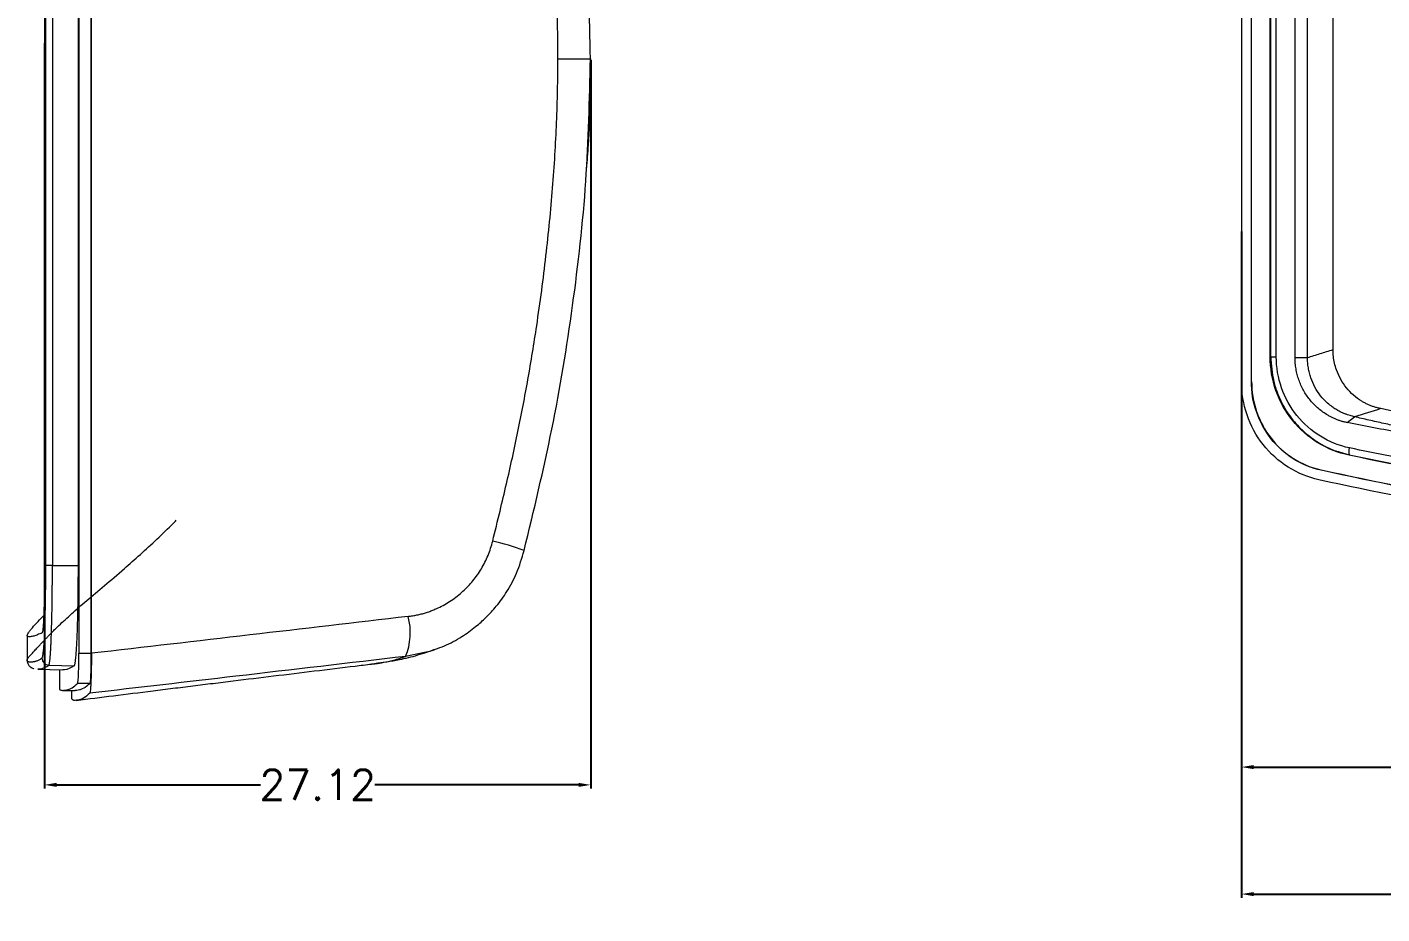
# Model space of a CAD drawing. Header units: inches. Extents: x 1474 to 3696, y 573 to 1061.
# Drawn here: x 2634.7 to 2702, y 835.4 to 879.4 of the extents above; entities that cross this region are included whole.
import ezdxf

# ---------------------------------------------------------------- set-up
doc = ezdxf.new("R2010")
doc.units = ezdxf.units.IN
doc.styles.get("Standard").update_dxf_attribs({"font": 'txt', "bigfont": 'gbcbig.shx'})
doc.dimstyles.new('2', dxfattribs={"dimtxt": 1.5, "dimasz": 0.6, "dimexe": 0.18, "dimexo": 0.0625, "dimgap": 0.09, "dimtad": 0, "dimtih": 1, "dimtoh": 1, "dimzin": 0, "dimdsep": 46, "dimtxsty": 'Standard', "dimcen": 0, "dimadec": 0, "dimazin": 2, "dimtfac": 1, "dimtofl": 0, "dimtmove": 0, "dimatfit": 3, "dimfxl": 0, "dimtolj": 1, "dimtzin": 0, "dimarcsym": 0})

# ---------------------------------------------------------------- blocks, each defined once
blk = doc.blocks.new('*D209')
at = {"color": 0, "lineweight": -2, "transparency": 16777216}
for p, q in [((2635.589, 878.622), (2635.589, 841.632)), ((2662.709, 877.792), (2662.709, 841.632)), ((2636.189, 841.812), (2646.309, 841.812)), ((2662.109, 841.812), (2651.989, 841.812))]:
    blk.add_line(p, q, dxfattribs=at)
at = {"color": 0, "transparency": 16777216}
for points in [[(2636.189, 841.912), (2636.189, 841.712), (2635.589, 841.812)], [(2662.109, 841.912), (2662.109, 841.712), (2662.709, 841.812)]]:
    blk.add_solid(points, dxfattribs=at)
at = {"layer": 'Defpoints', "color": 0, "transparency": 16777216}
for p in [(2635.589, 878.684), (2662.709, 877.854), (2662.709, 841.812)]:
    blk.add_point(p, dxfattribs=at)
at = {"color": 0, "transparency": 16777216, "insert": (2649.149, 841.812), "char_height": 1.5, "attachment_point": 5}
blk.add_mtext('\\A1;27.12', dxfattribs=at)
blk = doc.blocks.new('*D214')
at = {"color": 0, "lineweight": -2, "transparency": 16777216}
for p, q in [((2695.025, 869.284), (2695.025, 842.516)), ((2774.275, 857.442), (2774.275, 842.516)), ((2695.625, 842.696), (2731.56, 842.696)), ((2773.675, 842.696), (2737.74, 842.696))]:
    blk.add_line(p, q, dxfattribs=at)
at = {"color": 0, "transparency": 16777216}
for points in [[(2695.625, 842.796), (2695.625, 842.596), (2695.025, 842.696)], [(2773.675, 842.796), (2773.675, 842.596), (2774.275, 842.696)]]:
    blk.add_solid(points, dxfattribs=at)
at = {"layer": 'Defpoints', "color": 0, "transparency": 16777216}
for p in [(2695.025, 869.346), (2774.275, 857.504), (2774.275, 842.696)]:
    blk.add_point(p, dxfattribs=at)
at = {"color": 0, "transparency": 16777216, "insert": (2734.65, 842.696), "char_height": 1.5, "attachment_point": 5}
blk.add_mtext('\\A1;79.25', dxfattribs=at)
blk = doc.blocks.new('*D215')
at = {"color": 0, "lineweight": -2, "transparency": 16777216}
for p, q in [((2695.025, 863.451), (2695.025, 836.212)), ((2825.225, 854.892), (2825.225, 836.212)), ((2695.625, 836.392), (2756.785, 836.392)), ((2824.625, 836.392), (2763.465, 836.392))]:
    blk.add_line(p, q, dxfattribs=at)
at = {"color": 0, "transparency": 16777216}
for points in [[(2695.625, 836.492), (2695.625, 836.292), (2695.025, 836.392)], [(2824.625, 836.492), (2824.625, 836.292), (2825.225, 836.392)]]:
    blk.add_solid(points, dxfattribs=at)
at = {"layer": 'Defpoints', "color": 0, "transparency": 16777216}
for p in [(2695.025, 863.514), (2825.225, 854.954), (2695.025, 836.392)]:
    blk.add_point(p, dxfattribs=at)
at = {"color": 0, "transparency": 16777216, "insert": (2760.125, 836.392), "char_height": 1.5, "attachment_point": 5}
blk.add_mtext('\\A1;130.20', dxfattribs=at)

msp = doc.modelspace()

# ---------------------------------------------------------------- linework, layer by layer
at = {"color": 7, "linetype": 'Continuous', "lineweight": 15}
for p, q in [((2637.294, 907.367), (2637.294, 848.342)), ((2637.895, 907.367), (2637.895, 848.342)), ((2637.916, 848.342), (2637.916, 907.367)), ((2635.589, 903.089), (2635.589, 852.62)), ((2635.636, 903.013), (2635.636, 852.696)), ((2635.979, 903.013), (2635.979, 852.696)), ((2637.252, 903.013), (2637.252, 852.696)), ((2695.025, 893.866), (2695.025, 861.843)), ((2695.514, 861.843), (2695.514, 893.866)), ((2695.525, 861.843), (2695.525, 893.866)), ((2696.449, 863.068), (2696.449, 892.641)), ((2696.473, 863.068), (2696.473, 892.641)), ((2696.75, 863.068), (2696.75, 892.641)), ((2697.684, 863.021), (2697.684, 892.688)), ((2698.301, 863.021), (2698.301, 892.688)), ((2699.57, 863.423), (2699.57, 892.286)), ((2696.449, 863.068), (2696.473, 863.068)), ((2696.473, 863.068), (2696.75, 863.068)), ((2697.684, 863.021), (2698.301, 863.021)), ((2695.514, 861.843), (2695.525, 861.843)), ((2700.268, 859.792), (2700.632, 860.085)), ((2700.377, 858.197), (2700.373, 858.175)), ((2698.98, 857.443), (2698.978, 857.433)), ((2635.979, 852.696), (2635.636, 852.696)), ((2635.979, 852.696), (2637.252, 852.696)), ((2634.725, 849.231), (2634.725, 847.991)), ((2637.294, 848.342), (2637.895, 848.342)), ((2654.719, 848.449), (2654.948, 848.523)), ((2635.258, 847.572), (2635.263, 847.572)), ((2636.325, 847.534), (2636.325, 846.598)), ((2636.481, 846.505), (2637.103, 846.495)), ((2636.925, 846.498), (2636.925, 846.1)), ((2637.236, 846.863), (2637.837, 846.853))]:
    msp.add_line(p, q, dxfattribs=at)
at = {"color": 8, "linetype": 'Continuous', "lineweight": 15}
for p, q in [((2699.878, 858.341), (2700.377, 858.197)), ((2654.538, 848.397), (2653.518, 848.189))]:
    msp.add_line(p, q, dxfattribs=at)
at = {"color": 7, "linetype": 'Continuous', "lineweight": 15, "flags": 128}
for points in [[(2659.397, 853.427), (2659.409, 853.442), (2659.405, 853.445)], [(2635.805, 847.751), (2636.434, 847.74), (2637.063, 847.729)], [(2635.258, 847.552), (2635.846, 847.542), (2636.502, 847.531)]]:
    msp.add_lwpolyline(points, dxfattribs=at)
at = {"color": 7, "linetype": 'Continuous', "lineweight": 15}
for centre, radius, start, end in [((2700.864, 858.36), 0.513, 159.50905, 198.50265), ((2650.63, 849.371), 3.121, 337.7462, 14.89522), ((2635.812, 848.101), 0.35, 180.06503, 268.91893)]:
    msp.add_arc(centre, radius, start, end, dxfattribs=at)
at = {"color": 8, "linetype": 'Continuous', "lineweight": 15}
msp.add_arc((2655.176, 842.183), 12.03, 69.41784, 77.194, dxfattribs=at)
at = {"color": 7, "linetype": 'Continuous', "lineweight": 15}
for points, knots in [([(2662.699, 877.854), (2662.65, 879.919), (2662.552, 884.043), (2661.847, 890.189), (2660.848, 896.277), (2659.884, 900.27), (2659.404, 902.262)], [0, 0, 0, 0, 0.250737, 0.500798, 0.750866, 1, 1, 1, 1]), ([(2661.081, 877.854), (2661.08, 878.131), (2661.078, 878.688), (2661.063, 879.526), (2661.04, 880.372), (2661.007, 881.226), (2660.965, 882.087), (2660.913, 882.955), (2660.852, 883.831), (2660.782, 884.715), (2660.703, 885.606), (2660.613, 886.505), (2660.515, 887.411), (2660.407, 888.325), (2660.29, 889.246), (2660.164, 890.175), (2659.945, 891.685), (2659.609, 893.748), (2659.107, 896.366), (2658.624, 898.541), (2658.196, 900.353), (2657.964, 901.298), (2657.842, 901.795)], [0, 0, 0, 0, 0.034289, 0.068895, 0.10382, 0.139069, 0.174647, 0.210557, 0.246804, 0.283391, 0.320321, 0.357599, 0.395228, 0.433211, 0.471551, 0.510252, 0.549317, 0.660506, 0.769181, 0.879454, 0.936585, 1, 1, 1, 1]), ([(2657.842, 853.914), (2657.964, 854.411), (2658.196, 855.355), (2658.624, 857.168), (2659.107, 859.343), (2659.609, 861.96), (2659.989, 864.294), (2660.277, 866.339), (2660.492, 868.062), (2660.673, 869.759), (2660.822, 871.429), (2660.937, 873.073), (2661.019, 874.69), (2661.071, 876.281), (2661.078, 877.333), (2661.081, 877.854)], [0, 0, 0, 0, 0.063402, 0.120547, 0.23082, 0.339475, 0.450685, 0.523629, 0.595304, 0.665733, 0.734937, 0.80294, 0.869767, 0.935445, 1, 1, 1, 1]), ([(2659.404, 853.446), (2659.887, 855.451), (2660.856, 859.467), (2661.858, 865.593), (2662.557, 871.727), (2662.648, 875.826), (2662.693, 877.853)], [0, 0, 0, 0, 0.250647, 0.502223, 0.753804, 1, 1, 1, 1]), ([(2661.081, 877.854), (2661.302, 877.854), (2661.532, 877.854), (2661.961, 877.854), (2662.158, 877.854), (2662.469, 877.854), (2662.582, 877.854), (2662.708, 877.854), (2662.722, 877.854), (2662.698, 877.854)], [0, 0, 0, 0, 0.25, 0.25, 0.5, 0.5, 0.75, 0.75, 1, 1, 1, 1]), ([(2662.698, 877.854), (2662.688, 876.426), (2662.675, 874.61), (2662.523, 872.803), (2662.491, 872.417)], [0, 0, 0, 0, 0.786918, 1, 1, 1, 1]), ([(2698.301, 863.021), (2698.511, 863.087), (2698.934, 863.22), (2699.356, 863.355), (2699.57, 863.423)], [0, 0, 0, 0, 0.4957505, 1, 1, 1, 1]), ([(2701.936, 860.488), (2701.881, 860.5), (2701.77, 860.524), (2701.608, 860.572), (2701.45, 860.629), (2701.294, 860.695), (2701.143, 860.77), (2700.898, 860.911), (2700.577, 861.146), (2700.224, 861.516), (2699.937, 861.941), (2699.75, 862.359), (2699.64, 862.743), (2699.581, 863.081), (2699.573, 863.309), (2699.57, 863.423)], [0, 0, 0, 0, 0.04198, 0.083666, 0.125197, 0.166712, 0.208349, 0.250246, 0.37531, 0.500214, 0.625297, 0.750161, 0.833608, 0.916525, 1, 1, 1, 1]), ([(2700.373, 858.175), (2699.82, 858.292), (2699.301, 858.499), (2698.335, 859.094), (2697.914, 859.465), (2697.199, 860.355), (2696.925, 860.85), (2696.545, 861.933), (2696.449, 862.492), (2696.449, 863.068)], [0, 0, 0, 0, 0.25, 0.25, 0.5, 0.5, 0.75, 0.75, 1, 1, 1, 1]), ([(2696.473, 863.068), (2696.5, 862.654), (2696.534, 862.136), (2696.707, 861.539), (2696.812, 861.241), (2696.937, 860.948), (2697.184, 860.455), (2697.603, 859.843), (2698.296, 859.156), (2699.003, 858.696), (2699.557, 858.429), (2699.818, 858.358), (2699.878, 858.341)], [0, 0, 0, 0, 0.197101, 0.247301, 0.297825, 0.348658, 0.399813, 0.563093, 0.70327, 0.868343, 0.970038, 1, 1, 1, 1]), ([(2700.383, 858.539), (2699.876, 858.646), (2699.386, 858.842), (2698.5, 859.388), (2698.103, 859.738), (2697.447, 860.554), (2697.189, 861.02), (2696.84, 862.013), (2696.75, 862.54), (2696.75, 863.068)], [0, 0, 0, 0, 0.25, 0.25, 0.5, 0.5, 0.75, 0.75, 1, 1, 1, 1]), ([(2700.268, 859.792), (2700.217, 859.803), (2700.116, 859.825), (2699.966, 859.868), (2699.817, 859.918), (2699.671, 859.977), (2699.526, 860.044), (2699.382, 860.119), (2699.129, 860.268), (2698.785, 860.522), (2698.4, 860.928), (2698.087, 861.394), (2697.896, 861.824), (2697.786, 862.184), (2697.727, 862.46), (2697.69, 862.74), (2697.686, 862.927), (2697.684, 863.021)], [0, 0, 0, 0, 0.035101, 0.070274, 0.105614, 0.141215, 0.177169, 0.213565, 0.25049, 0.37556, 0.500133, 0.624495, 0.749842, 0.812899, 0.875295, 0.937503, 1, 1, 1, 1]), ([(2700.632, 860.085), (2700.598, 860.093), (2700.526, 860.11), (2700.412, 860.142), (2700.287, 860.182), (2700.171, 860.225), (2700.048, 860.276), (2699.895, 860.347), (2699.713, 860.448), (2699.503, 860.589), (2699.242, 860.801), (2698.943, 861.12), (2698.66, 861.545), (2698.488, 861.935), (2698.391, 862.261), (2698.34, 862.511), (2698.308, 862.765), (2698.303, 862.935), (2698.301, 863.021)], [0, 0, 0, 0, 0.02682, 0.05653, 0.089221, 0.12497, 0.147996, 0.187714, 0.250178, 0.302081, 0.375164, 0.500137, 0.625026, 0.749939, 0.812456, 0.874968, 0.937239, 1, 1, 1, 1]), ([(2698.872, 856.955), (2698.325, 857.075), (2697.814, 857.286), (2696.864, 857.886), (2696.451, 858.26), (2695.753, 859.149), (2695.486, 859.642), (2695.117, 860.718), (2695.025, 861.272), (2695.025, 861.843)], [0, 0, 0, 0, 0.25, 0.25, 0.5, 0.5, 0.75, 0.75, 1, 1, 1, 1]), ([(2698.978, 857.433), (2698.485, 857.541), (2698.024, 857.732), (2697.168, 858.273), (2696.796, 858.611), (2696.169, 859.414), (2695.928, 859.859), (2695.597, 860.829), (2695.514, 861.328), (2695.514, 861.843)], [0, 0, 0, 0, 0.25, 0.25, 0.5, 0.5, 0.75, 0.75, 1, 1, 1, 1]), ([(2695.525, 861.843), (2695.525, 861.329), (2695.608, 860.831), (2695.938, 859.862), (2696.178, 859.419), (2696.804, 858.618), (2697.175, 858.282), (2698.029, 857.742), (2698.488, 857.551), (2698.98, 857.443)], [0, 0, 0, 0, 0.25, 0.25, 0.5, 0.5, 0.75, 0.75, 1, 1, 1, 1]), ([(2762.697, 852.481), (2761.917, 852.543), (2760.374, 852.666), (2758.085, 852.857), (2755.846, 853.051), (2753.657, 853.247), (2751.519, 853.445), (2749.432, 853.646), (2745.436, 854.046), (2739.668, 854.676), (2733.36, 855.474), (2728.368, 856.173), (2723.31, 856.91), (2718.227, 857.694), (2713.791, 858.393), (2711.278, 858.8), (2709.349, 859.121), (2707.436, 859.451), (2705.514, 859.796), (2703.691, 860.138), (2702.51, 860.373), (2701.936, 860.488)], [0, 0, 0, 0, 0.0381281, 0.0754553, 0.1119802, 0.1477016, 0.1826184, 0.21673, 0.2500358, 0.378569, 0.5000205, 0.5607238, 0.6250244, 0.7500219, 0.8125087, 0.8452119, 0.8749913, 0.9086054, 0.9406478, 0.9711136, 1, 1, 1, 1]), ([(2829.387, 849.356), (2827.89, 849.333), (2825.172, 849.29), (2821.032, 849.234), (2817.093, 849.193), (2812.975, 849.167), (2808.96, 849.163), (2804.852, 849.186), (2800.814, 849.239), (2795.489, 849.357), (2788.727, 849.597), (2780.566, 849.998), (2772.323, 850.496), (2764.173, 851.081), (2756.098, 851.761), (2748.001, 852.559), (2740, 853.47), (2733.361, 854.34), (2728.109, 855.093), (2724.153, 855.686), (2720.143, 856.311), (2716.58, 856.888), (2713.479, 857.407), (2710.854, 857.858), (2708.218, 858.321), (2705.574, 858.798), (2702.922, 859.288), (2701.154, 859.624), (2700.268, 859.792)], [0, 0, 0, 0, 0.034442, 0.062513, 0.095211, 0.125026, 0.1572, 0.18752, 0.219444, 0.250011, 0.309917, 0.375007, 0.437969, 0.500006, 0.56332, 0.624998, 0.688163, 0.749995, 0.780598, 0.811624, 0.843086, 0.874997, 0.895569, 0.916241, 0.937017, 0.957903, 0.978898, 1, 1, 1, 1]), ([(2829.32, 849.654), (2829.161, 849.645), (2828.842, 849.629), (2828.358, 849.606), (2827.867, 849.584), (2827.368, 849.563), (2826.861, 849.544), (2826.348, 849.526), (2825.827, 849.509), (2824.833, 849.48), (2823.307, 849.446), (2821.627, 849.424), (2820.243, 849.413), (2818.885, 849.408), (2817.175, 849.407), (2815.437, 849.414), (2814.078, 849.422), (2812.681, 849.43), (2811.022, 849.443), (2808.305, 849.47), (2804.896, 849.516), (2800.82, 849.588), (2797.469, 849.66), (2794.803, 849.723), (2792.764, 849.777), (2790.679, 849.839), (2787.962, 849.93), (2785.216, 850.039), (2782.503, 850.166), (2780.498, 850.272), (2778.499, 850.388), (2775.799, 850.556), (2773.08, 850.743), (2770.391, 850.941), (2768.316, 851.099), (2766.302, 851.259), (2763.658, 851.474), (2760.363, 851.749), (2756.387, 852.095), (2752.32, 852.466), (2749.083, 852.779), (2746.595, 853.034), (2744.967, 853.208), (2743.364, 853.387), (2741.786, 853.571), (2739.375, 853.862), (2736.199, 854.27), (2732.891, 854.734), (2730.287, 855.12), (2727.648, 855.519), (2724.35, 856.031), (2721.025, 856.557), (2718.373, 856.975), (2716.379, 857.287), (2714.4, 857.593), (2712.398, 857.903), (2710.714, 858.169), (2709.383, 858.386), (2708.03, 858.611), (2706.393, 858.897), (2704.809, 859.194), (2703.65, 859.425), (2702.861, 859.588), (2702.096, 859.752), (2701.354, 859.917), (2700.871, 860.029), (2700.632, 860.085)], [0, 0, 0, 0, 0.003751, 0.007548, 0.011393, 0.015284, 0.019223, 0.023209, 0.027243, 0.031323, 0.046251, 0.062508, 0.070036, 0.07813, 0.093778, 0.109441, 0.118189, 0.125102, 0.141635, 0.15641, 0.187718, 0.2202, 0.250325, 0.264913, 0.281642, 0.297304, 0.312964, 0.344266, 0.360588, 0.375547, 0.390576, 0.406796, 0.438007, 0.453605, 0.469201, 0.486194, 0.500388, 0.530656, 0.562763, 0.592718, 0.625138, 0.637964, 0.650606, 0.66307, 0.675364, 0.687496, 0.719517, 0.749929, 0.765561, 0.781197, 0.812466, 0.843714, 0.859796, 0.87494, 0.890554, 0.906173, 0.92179, 0.930007, 0.937401, 0.953612, 0.968676, 0.9752, 0.981591, 0.987851, 0.993986, 1, 1, 1, 1]), ([(2829.259, 848.101), (2828.67, 848.085), (2827.492, 848.053), (2825.722, 848.015), (2823.95, 847.984), (2822.175, 847.959), (2820.397, 847.939), (2818.616, 847.924), (2816.833, 847.912), (2815.046, 847.905), (2813.257, 847.902), (2811.465, 847.903), (2809.669, 847.909), (2807.871, 847.919), (2806.07, 847.934), (2804.266, 847.954), (2802.46, 847.979), (2800.65, 848.011), (2798.839, 848.047), (2797.024, 848.09), (2795.208, 848.139), (2793.389, 848.193), (2791.568, 848.253), (2789.746, 848.318), (2787.921, 848.391), (2786.094, 848.469), (2784.264, 848.554), (2782.433, 848.646), (2780.6, 848.744), (2778.765, 848.847), (2776.927, 848.957), (2775.088, 849.072), (2773.246, 849.192), (2771.403, 849.318), (2769.558, 849.449), (2767.711, 849.585), (2764.102, 849.86), (2758.738, 850.301), (2751.633, 850.95), (2744.551, 851.682), (2738.114, 852.457), (2732.32, 853.244), (2727.161, 854.004), (2722.605, 854.708), (2718.706, 855.325), (2715.524, 855.834), (2712.532, 856.319), (2709.729, 856.785), (2707.119, 857.236), (2704.701, 857.678), (2702.476, 858.105), (2701.06, 858.399), (2700.383, 858.539)], [0, 0, 0, 0, 0.013572, 0.027164, 0.040777, 0.054411, 0.068065, 0.08174, 0.095437, 0.109155, 0.122895, 0.136656, 0.150439, 0.164242, 0.178068, 0.191914, 0.205783, 0.219671, 0.23358, 0.247509, 0.261457, 0.275425, 0.289413, 0.303421, 0.317448, 0.331495, 0.345561, 0.359648, 0.373755, 0.387884, 0.402033, 0.416202, 0.430393, 0.444604, 0.458836, 0.473089, 0.487363, 0.54243, 0.59749, 0.65254, 0.707578, 0.748197, 0.788726, 0.829164, 0.855663, 0.880695, 0.904257, 0.926349, 0.94697, 0.966118, 0.983795, 1, 1, 1, 1]), ([(2829.257, 847.729), (2826.545, 847.651), (2823.832, 847.605), (2818.406, 847.546), (2815.693, 847.531), (2810.266, 847.53), (2807.552, 847.544), (2802.124, 847.608), (2799.409, 847.658), (2793.983, 847.798), (2791.271, 847.885), (2785.85, 848.103), (2783.14, 848.233), (2775.02, 848.681), (2769.613, 849.055), (2761.523, 849.7), (2758.83, 849.928), (2753.452, 850.414), (2750.766, 850.672), (2745.407, 851.231), (2742.733, 851.53), (2737.397, 852.187), (2734.736, 852.542), (2729.425, 853.297), (2726.775, 853.696), (2721.474, 854.516), (2718.824, 854.937), (2713.528, 855.787), (2710.882, 856.217), (2705.608, 857.134), (2702.981, 857.624), (2700.373, 858.175)], [0, 0, 0, 0, 0.0625, 0.0625, 0.125, 0.125, 0.1875, 0.1875, 0.25, 0.25, 0.3125, 0.3125, 0.375, 0.375, 0.5, 0.5, 0.5625, 0.5625, 0.625, 0.625, 0.6875, 0.6875, 0.75, 0.75, 0.8125, 0.8125, 0.875, 0.875, 0.9375, 0.9375, 1, 1, 1, 1]), ([(2700.377, 858.197), (2702.987, 857.646), (2705.616, 857.155), (2710.891, 856.238), (2713.537, 855.808), (2718.832, 854.959), (2721.481, 854.538), (2726.781, 853.718), (2729.432, 853.319), (2734.743, 852.564), (2737.404, 852.209), (2742.741, 851.552), (2745.415, 851.252), (2750.775, 850.694), (2753.46, 850.436), (2758.837, 849.95), (2761.53, 849.721), (2769.618, 849.077), (2775.023, 848.703), (2783.143, 848.254), (2785.852, 848.124), (2791.273, 847.907), (2793.985, 847.82), (2799.41, 847.68), (2802.124, 847.63), (2807.552, 847.566), (2810.265, 847.552), (2815.692, 847.553), (2818.404, 847.567), (2823.83, 847.627), (2826.544, 847.673), (2829.256, 847.751)], [0, 0, 0, 0, 0.0625, 0.0625, 0.125, 0.125, 0.1875, 0.1875, 0.25, 0.25, 0.3125, 0.3125, 0.375, 0.375, 0.4375, 0.4375, 0.5, 0.5, 0.625, 0.625, 0.6875, 0.6875, 0.75, 0.75, 0.8125, 0.8125, 0.875, 0.875, 0.9375, 0.9375, 1, 1, 1, 1]), ([(2833.706, 846.853), (2830.873, 846.728), (2828.038, 846.65), (2822.367, 846.545), (2819.531, 846.518), (2813.858, 846.491), (2811.021, 846.49), (2805.347, 846.527), (2802.509, 846.564), (2793.997, 846.739), (2788.327, 846.937), (2777.003, 847.516), (2771.349, 847.892), (2762.889, 848.549), (2760.073, 848.784), (2754.448, 849.284), (2751.64, 849.549), (2746.035, 850.125), (2743.238, 850.434), (2737.659, 851.115), (2734.877, 851.485), (2729.326, 852.273), (2726.555, 852.69), (2721.014, 853.549), (2718.244, 853.988), (2712.709, 854.881), (2709.945, 855.334), (2704.437, 856.309), (2701.696, 856.833), (2698.978, 857.433)], [0, 0, 0, 0, 0.0625, 0.0625, 0.125, 0.125, 0.1875, 0.1875, 0.25, 0.25, 0.375, 0.375, 0.5, 0.5, 0.5625, 0.5625, 0.625, 0.625, 0.6875, 0.6875, 0.75, 0.75, 0.8125, 0.8125, 0.875, 0.875, 0.9375, 0.9375, 1, 1, 1, 1]), ([(2698.98, 857.443), (2701.698, 856.844), (2704.44, 856.32), (2709.947, 855.345), (2712.712, 854.891), (2718.247, 853.998), (2721.017, 853.559), (2726.557, 852.7), (2729.328, 852.283), (2734.88, 851.495), (2737.661, 851.126), (2743.24, 850.444), (2746.037, 850.135), (2751.641, 849.56), (2754.45, 849.294), (2760.074, 848.795), (2762.891, 848.56), (2771.351, 847.903), (2777.004, 847.526), (2788.328, 846.947), (2793.998, 846.75), (2802.509, 846.575), (2805.347, 846.537), (2811.021, 846.501), (2813.858, 846.501), (2819.531, 846.528), (2822.367, 846.555), (2828.038, 846.66), (2830.873, 846.739), (2833.706, 846.863)], [0, 0, 0, 0, 0.0625, 0.0625, 0.125, 0.125, 0.1875, 0.1875, 0.25, 0.25, 0.3125, 0.3125, 0.375, 0.375, 0.4375, 0.4375, 0.5, 0.5, 0.625, 0.625, 0.75, 0.75, 0.8125, 0.8125, 0.875, 0.875, 0.9375, 0.9375, 1, 1, 1, 1]), ([(2833.728, 846.364), (2830.888, 846.239), (2828.048, 846.161), (2822.367, 846.056), (2819.527, 846.029), (2813.845, 846.001), (2811.003, 846.001), (2805.319, 846.037), (2802.475, 846.075), (2793.944, 846.251), (2788.272, 846.449), (2776.949, 847.029), (2771.297, 847.405), (2762.836, 848.063), (2760.018, 848.297), (2754.388, 848.798), (2751.575, 849.063), (2745.959, 849.639), (2743.159, 849.951), (2737.576, 850.632), (2734.793, 851.002), (2729.24, 851.791), (2726.469, 852.209), (2720.927, 853.067), (2718.156, 853.506), (2712.62, 854.401), (2709.854, 854.853), (2704.344, 855.829), (2701.599, 856.354), (2698.872, 856.955)], [0, 0, 0, 0, 0.0625, 0.0625, 0.125, 0.125, 0.1875, 0.1875, 0.25, 0.25, 0.375, 0.375, 0.5, 0.5, 0.5625, 0.5625, 0.625, 0.625, 0.6875, 0.6875, 0.75, 0.75, 0.8125, 0.8125, 0.875, 0.875, 0.9375, 0.9375, 1, 1, 1, 1]), ([(2653.646, 850.174), (2653.719, 850.183), (2653.865, 850.202), (2654.082, 850.244), (2654.296, 850.294), (2654.508, 850.354), (2654.717, 850.424), (2654.924, 850.503), (2655.287, 850.663), (2655.789, 850.944), (2656.372, 851.403), (2656.877, 851.936), (2657.226, 852.436), (2657.461, 852.866), (2657.615, 853.204), (2657.745, 853.553), (2657.81, 853.793), (2657.842, 853.914)], [0, 0, 0, 0, 0.037346, 0.07451, 0.111566, 0.14859, 0.185657, 0.222842, 0.260221, 0.385734, 0.511304, 0.631932, 0.752731, 0.814647, 0.876265, 0.937934, 1, 1, 1, 1]), ([(2654.536, 848.402), (2654.843, 848.496), (2655.463, 848.686), (2656.281, 849.136), (2656.968, 849.627), (2657.537, 850.134), (2658.065, 850.708), (2658.585, 851.434), (2659.079, 852.353), (2659.292, 853.066), (2659.405, 853.445)], [0, 0, 0, 0, 0.130262, 0.263861, 0.378199, 0.474083, 0.57584, 0.697426, 0.838847, 1, 1, 1, 1]), ([(2635.636, 852.696), (2635.636, 852.104), (2635.631, 851.513), (2635.613, 850.417), (2635.6, 849.912), (2635.568, 849.065), (2635.548, 848.723), (2635.506, 848.249), (2635.484, 848.118), (2635.462, 848.101)], [0, 0, 0, 0, 0.25, 0.25, 0.5, 0.5, 0.75, 0.75, 1, 1, 1, 1]), ([(2635.589, 852.62), (2635.589, 852.569), (2635.589, 852.467), (2635.589, 852.313), (2635.588, 852.159), (2635.587, 851.953), (2635.584, 851.698), (2635.579, 851.301), (2635.569, 850.831), (2635.554, 850.336), (2635.535, 849.925), (2635.517, 849.667), (2635.502, 849.515), (2635.49, 849.43), (2635.478, 849.373), (2635.47, 849.362), (2635.466, 849.356)], [0, 0, 0, 0, 0.030324, 0.060827, 0.091586, 0.122676, 0.184958, 0.247452, 0.372331, 0.497171, 0.621844, 0.74697, 0.810216, 0.873391, 0.937017, 1, 1, 1, 1]), ([(2635.805, 847.751), (2635.808, 847.754), (2635.813, 847.761), (2635.821, 847.782), (2635.829, 847.813), (2635.836, 847.852), (2635.843, 847.9), (2635.851, 847.956), (2635.858, 848.02), (2635.865, 848.091), (2635.872, 848.169), (2635.878, 848.254), (2635.885, 848.345), (2635.891, 848.442), (2635.897, 848.543), (2635.902, 848.65), (2635.908, 848.761), (2635.913, 848.876), (2635.918, 848.994), (2635.923, 849.116), (2635.928, 849.241), (2635.932, 849.369), (2635.937, 849.499), (2635.941, 849.63), (2635.944, 849.764), (2635.948, 849.898), (2635.951, 850.033), (2635.954, 850.169), (2635.957, 850.306), (2635.96, 850.442), (2635.962, 850.578), (2635.964, 850.714), (2635.967, 850.85), (2635.968, 850.984), (2635.97, 851.118), (2635.972, 851.25), (2635.973, 851.381), (2635.974, 851.511), (2635.975, 851.639), (2635.976, 851.765), (2635.977, 851.889), (2635.978, 852.011), (2635.978, 852.131), (2635.979, 852.248), (2635.979, 852.364), (2635.979, 852.476), (2635.979, 852.587), (2635.979, 852.66), (2635.979, 852.696)], [0, 0, 0, 0, 0.02932, 0.058321, 0.086994, 0.115334, 0.143334, 0.170992, 0.198309, 0.225287, 0.251928, 0.278234, 0.3042, 0.329826, 0.355106, 0.380043, 0.404643, 0.428911, 0.452852, 0.476465, 0.499744, 0.522683, 0.545278, 0.567528, 0.589437, 0.611006, 0.632236, 0.653126, 0.673679, 0.693896, 0.713777, 0.733325, 0.752538, 0.771414, 0.78995, 0.808145, 0.825997, 0.843509, 0.86068, 0.877512, 0.894006, 0.910163, 0.925981, 0.941461, 0.956603, 0.971407, 0.985873, 1, 1, 1, 1]), ([(2637.252, 852.696), (2637.252, 852.373), (2637.25, 852.056), (2637.247, 851.587), (2637.245, 851.433), (2637.242, 851.125), (2637.239, 850.973), (2637.232, 850.527), (2637.226, 850.246), (2637.212, 849.712), (2637.204, 849.458), (2637.186, 849.001), (2637.177, 848.796), (2637.156, 848.432), (2637.145, 848.274), (2637.111, 847.891), (2637.087, 847.748), (2637.063, 847.729)], [0, 0, 0, 0, 0.125, 0.125, 0.1875, 0.1875, 0.25, 0.25, 0.375, 0.375, 0.5, 0.5, 0.625, 0.625, 0.75, 0.75, 1, 1, 1, 1]), ([(2635.466, 849.356), (2635.426, 849.339), (2635.351, 849.307), (2635.249, 849.266), (2635.152, 849.23), (2635.056, 849.201), (2634.963, 849.179), (2634.879, 849.166), (2634.809, 849.165), (2634.751, 849.177), (2634.719, 849.21), (2634.73, 849.27), (2634.78, 849.358), (2634.864, 849.471), (2635.014, 849.65), (2635.231, 849.89), (2635.45, 850.12), (2635.546, 850.22)], [0, 0, 0, 0, 0.061933, 0.116033, 0.164827, 0.222256, 0.276145, 0.329073, 0.385165, 0.438978, 0.507569, 0.576475, 0.642156, 0.707226, 0.774825, 0.901789, 1, 1, 1, 1]), ([(2637.236, 846.863), (2637.244, 846.872), (2637.251, 846.916), (2637.262, 847.031), (2637.265, 847.077), (2637.272, 847.185), (2637.275, 847.248), (2637.28, 847.383), (2637.282, 847.457), (2637.287, 847.615), (2637.288, 847.7), (2637.293, 847.962), (2637.294, 848.151), (2637.294, 848.342)], [0, 0, 0, 0, 0.25, 0.25, 0.375, 0.375, 0.5, 0.5, 0.625, 0.625, 0.75, 0.75, 1, 1, 1, 1]), ([(2637.916, 848.342), (2637.916, 848.214), (2637.915, 848.089), (2637.913, 847.842), (2637.912, 847.72), (2637.908, 847.485), (2637.905, 847.373), (2637.9, 847.162), (2637.896, 847.061), (2637.889, 846.88), (2637.885, 846.798), (2637.877, 846.652), (2637.872, 846.589), (2637.858, 846.435), (2637.848, 846.375), (2637.837, 846.364)], [0, 0, 0, 0, 0.125, 0.125, 0.25, 0.25, 0.375, 0.375, 0.5, 0.5, 0.625, 0.625, 0.75, 0.75, 1, 1, 1, 1]), ([(2637.895, 848.342), (2637.895, 848.15), (2637.894, 847.961), (2637.889, 847.696), (2637.887, 847.612), (2637.883, 847.453), (2637.881, 847.377), (2637.873, 847.172), (2637.866, 847.06), (2637.852, 846.906), (2637.844, 846.861), (2637.837, 846.853)], [0, 0, 0, 0, 0.25, 0.25, 0.375, 0.375, 0.5, 0.5, 0.75, 0.75, 1, 1, 1, 1]), ([(2651.981, 847.845), (2652.381, 847.897), (2653.046, 847.982), (2653.945, 848.195), (2654.434, 848.357), (2654.587, 848.407)], [0, 0, 0, 0, 0.507618, 0.846009, 1, 1, 1, 1]), ([(2654.943, 848.535), (2654.842, 848.489), (2654.711, 848.429), (2654.57, 848.403), (2654.538, 848.397)], [0, 0, 0, 0, 0.774437, 1, 1, 1, 1]), ([(2634.725, 847.995), (2634.726, 847.97), (2634.727, 847.93), (2634.744, 847.853), (2634.79, 847.76), (2634.843, 847.699), (2634.891, 847.658), (2634.941, 847.625), (2634.991, 847.6), (2635.028, 847.586), (2635.046, 847.581), (2635.049, 847.58)], [0, 0, 0, 0, 0.157138, 0.262252, 0.336403, 0.422075, 0.506643, 0.628022, 0.798952, 0.967323, 1, 1, 1, 1]), ([(2637.063, 847.729), (2637.022, 847.701), (2636.818, 847.56), (2636.588, 847.508), (2636.493, 847.531), (2636.493, 847.531)], [0, 0, 0, 0, 0.199676, 0.998424, 1, 1, 1, 1]), ([(2637.161, 846.008), (2637.772, 846.084), (2639.007, 846.237), (2640.61, 846.437), (2641.948, 846.604), (2642.945, 846.728), (2643.952, 846.852), (2645.303, 847.018), (2647.012, 847.226), (2649.024, 847.47), (2650.622, 847.664), (2651.553, 847.777), (2651.824, 847.81)], [0, 0, 0, 0, 0.137995, 0.278673, 0.345731, 0.410593, 0.473996, 0.537139, 0.665962, 0.801047, 0.942119, 1, 1, 1, 1]), ([(2653.518, 848.189), (2650.708, 847.86), (2645.481, 847.248), (2640.254, 846.643), (2637.837, 846.364)], [0, 0, 0, 0, 0.537757, 1, 1, 1, 1]), ([(2651.823, 847.813), (2651.877, 847.819), (2651.945, 847.825), (2652.13, 847.842), (2652.433, 847.895), (2652.912, 847.994), (2653.313, 848.123), (2653.518, 848.189)], [0, 0, 0, 0, 0.118922, 0.148947, 0.41256, 0.69894, 1, 1, 1, 1]), ([(2636.335, 846.598), (2636.332, 846.591), (2636.312, 846.554), (2636.362, 846.529), (2636.436, 846.503), (2636.589, 846.505), (2636.772, 846.541), (2636.996, 846.641), (2637.142, 846.776), (2637.236, 846.863)], [0, 0, 0, 0, 0.026676, 0.15104, 0.275403, 0.399765, 0.648491, 0.772854, 1, 1, 1, 1]), ([(2637.837, 846.364), (2637.73, 846.267), (2637.515, 846.073), (2637.236, 846.011), (2636.977, 845.991), (2636.951, 846.065), (2636.939, 846.1)], [0, 0, 0, 0, 0.259299, 0.518617, 0.778253, 1, 1, 1, 1]), ([(2637.837, 846.853), (2637.81, 846.825), (2637.678, 846.688), (2637.509, 846.585), (2637.327, 846.522), (2637.195, 846.497), (2637.122, 846.496), (2637.088, 846.496)], [0, 0, 0, 0, 0.0924748, 0.4623974, 0.6473473, 0.8322967, 1, 1, 1, 1])]:
    msp.add_open_spline(points, degree=3, knots=knots, dxfattribs=at)
for points in [[(2701.936, 860.488), (2701.502, 860.352), (2701.067, 860.218), (2700.632, 860.085)], [(2653.646, 850.174), (2648.403, 849.558), (2643.159, 848.947), (2637.916, 848.342)]]:
    msp.add_open_spline(points, degree=3, dxfattribs=at)
at = {"color": 8, "linetype": 'Continuous', "lineweight": 15}
for points, knots in [([(2635.462, 848.101), (2635.44, 848.085), (2635.396, 848.053), (2635.331, 848.015), (2635.268, 847.984), (2635.206, 847.959), (2635.145, 847.939), (2635.084, 847.924), (2635.024, 847.912), (2634.967, 847.905), (2634.913, 847.902), (2634.863, 847.903), (2634.82, 847.909), (2634.783, 847.919), (2634.754, 847.934), (2634.734, 847.954), (2634.724, 847.979), (2634.725, 848.011), (2634.738, 848.047), (2634.762, 848.09), (2634.795, 848.139), (2634.838, 848.193), (2634.889, 848.253), (2634.949, 848.318), (2635.016, 848.391), (2635.09, 848.469), (2635.17, 848.554), (2635.255, 848.646), (2635.346, 848.744), (2635.443, 848.847), (2635.545, 848.957), (2635.654, 849.072), (2635.769, 849.192), (2635.892, 849.318), (2636.022, 849.449), (2636.159, 849.585), (2636.443, 849.86), (2636.921, 850.301), (2637.673, 850.95), (2638.548, 851.682), (2639.449, 852.457), (2640.34, 853.244), (2641.171, 854.004), (2641.768, 854.58), (2642.086, 854.897), (2642.133, 854.944)], [0, 0, 0, 0, 0.0162303, 0.0324855, 0.0487655, 0.0650702, 0.0813994, 0.0977536, 0.1141334, 0.1305391, 0.1469704, 0.1634273, 0.1799098, 0.196418, 0.2129517, 0.229511, 0.2460959, 0.2627057, 0.2793392, 0.2959962, 0.3126771, 0.3293817, 0.34611, 0.3628616, 0.3796366, 0.3964354, 0.4132579, 0.4301042, 0.446975, 0.4638709, 0.4807918, 0.4977375, 0.514708, 0.5317034, 0.5487237, 0.5657688, 0.5828385, 0.6486935, 0.7145399, 0.7803743, 0.8461939, 0.8947713, 0.9432389, 0.9915989, 1, 1, 1, 1]), ([(2635.263, 847.572), (2635.313, 847.567), (2635.458, 847.552), (2635.668, 847.672), (2635.805, 847.751)], [0, 0, 0, 0, 0.345878, 1, 1, 1, 1])]:
    msp.add_open_spline(points, degree=3, knots=knots, dxfattribs=at)

# ---------------------------------------------------------------- dimensions: what is measured, and where the dimension line sits
for base, p1, p2, picture, middle in [((2662.709, 841.812), (2635.589, 878.684), (2662.709, 877.854), '*D209', (2649.149, 841.812)), ((2774.275, 842.696), (2695.025, 869.346), (2774.275, 857.504), '*D214', (2734.65, 842.696)), ((2695.025, 836.392), (2825.225, 854.954), (2695.025, 863.514), '*D215', (2760.125, 836.392))]:
    dim = msp.add_linear_dim(base=base, p1=p1, p2=p2, dimstyle='2')
    dim.commit()
    dim.dimension.update_dxf_attribs({"geometry": picture, "text_midpoint": middle})

doc.saveas('drawing.dxf')
